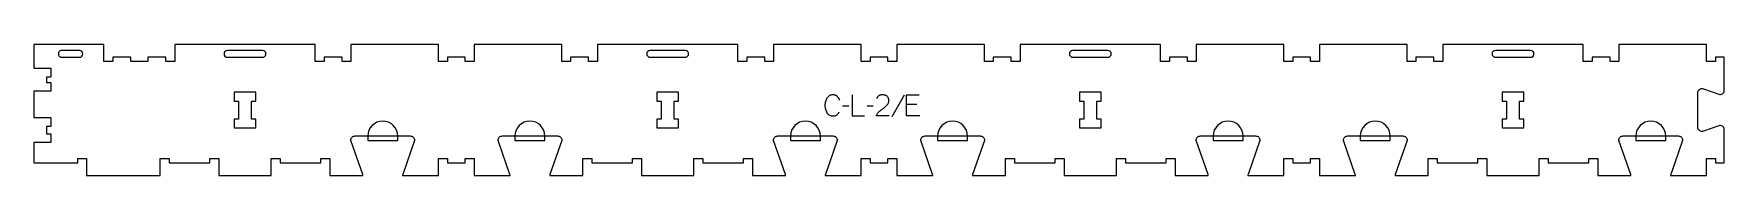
# Model space of a CAD drawing. Extents: x 0 to 2400, y 0 to 186.
import ezdxf

# ---------------------------------------------------------------- set-up
doc = ezdxf.new("R2010")
doc.units = 0
for name, color, linetype in [('1_ANYTOOL_1MMDEEP_LABELS_S', 2, 'CONTINUOUS'), ('3_ANYTOOL_CUTTHROUGH_INSID', 4, 'CONTINUOUS'), ('4_ANYTOOL_CUTTHROUGH_OUTSI', 5, 'CONTINUOUS'), ('5_ANYTOOL_HALF_MILL_9MM_IN', 3, 'CONTINUOUS')]:
    doc.layers.add(name, color=color, linetype=linetype)

msp = doc.modelspace()

# ---------------------------------------------------------------- linework, layer by layer
at = {"layer": '1_ANYTOOL_1MMDEEP_LABELS_S'}
for p, q in [((1156.695673, 98.157498), (1147.909959, 98.071783)), ((1191.581388, 98.157498), (1182.795673, 98.071783)), ((1235.381388, 113.800355), (1218.195673, 83.028926)), ((1253.467102, 100.343212), (1238.809959, 100.343212))]:
    msp.add_line(p, q, dxfattribs=at)
for points in [[(1144.052816, 106.771783, 0.059291), (1142.516655, 109.7012, 0.066881), (1140.302816, 112.150355, 0.04529), (1138.985831, 113.074232, 0.046757), (1137.522459, 113.741426, 0.04633), (1135.882547, 114.145758, 0.037303), (1134.195673, 114.271783, 0.054828), (1131.690033, 113.996198, 0.073548), (1129.347459, 113.098569, 0.073729), (1127.378137, 111.570336, 0.056205), (1125.859959, 109.578926, 0.033355), (1124.63879, 107.18905, 0.034965), (1123.754602, 104.655712, 0.034911), (1123.224574, 101.987705, 0.031589), (1123.052816, 99.271783, 0.032085), (1123.227319, 96.555155, 0.035383), (1123.765316, 93.887855, 0.035431), (1124.663805, 91.352698, 0.033598), (1125.902816, 88.96464, 0.058628), (1127.465017, 86.963755, 0.073381), (1129.486745, 85.444998, 0.072539), (1131.932718, 84.543944, 0.05208), (1134.538531, 84.271783, 0.033243), (1135.979905, 84.36772, 0.042283), (1137.388531, 84.678926, 0.042766), (1138.631227, 85.186015, 0.044269), (1139.767102, 85.900355, 0.055485), (1141.778897, 87.815256, 0.045948), (1143.367102, 90.100355)], [(1214.167102, 84.31464), (1195.867102, 84.357498, -0.034491), (1196.52988, 86.10483, -0.037732), (1197.436745, 87.737855, -0.037744), (1198.576039, 89.212491, -0.03482), (1199.917102, 90.507498, -0.00859), (1202.876327, 92.90608, -0.008791), (1205.917102, 95.200355, 0.020588), (1208.73639, 97.433797, 0.025206), (1211.338531, 99.91464, 0.046908), (1212.359126, 101.215882, 0.051091), (1213.106388, 102.68964, 0.050722), (1213.555121, 104.337815, 0.041139), (1213.695673, 106.043212, 0.039396), (1213.553029, 107.850798, 0.058519), (1213.063531, 109.58964, 0.060358), (1212.272973, 110.996756, 0.061397), (1211.167102, 112.171783, 0.048006), (1209.811145, 113.093743, 0.045901), (1208.306388, 113.746783, 0.045216), (1206.566327, 114.149343, 0.034258), (1204.781388, 114.271783, 0.055622), (1202.146817, 113.977796, 0.079896), (1199.702816, 112.996783, 0.080617), (1197.733429, 111.331083, 0.060287), (1196.295673, 109.171783)]]:
    msp.add_lwpolyline(points, format="xyb", dxfattribs=at)
for points in [[(1161.838531, 114.271783), (1161.838531, 84.271783), (1178.938531, 84.271783)], [(1257.752816, 84.271783), (1238.809959, 84.271783), (1238.809959, 114.271783), (1256.638531, 114.271783)]]:
    msp.add_lwpolyline(points, dxfattribs=at)
at = {"layer": '3_ANYTOOL_CUTTHROUGH_INSID'}
for points in [[(64.75, 177), (39.009651, 177, 0.12263), (37.35456, 176.587875, 0.106401), (36.040385, 175.480762, 0.09127), (35.253336, 173.956608, 0.148392), (35.253336, 170.543392, 0.09127), (36.040385, 169.019238, 0.106401), (37.35456, 167.912125, 0.12263), (39.009651, 167.5), (64.75, 167.5, 1)], [(324.75, 177), (274.75, 177, 1), (274.75, 167.5), (324.75, 167.5, 1)], [(924.75, 177), (874.75, 177, 1), (874.75, 167.5), (924.75, 167.5, 1)], [(1524.75, 177), (1474.75, 177, 1), (1474.75, 167.5), (1524.75, 167.5, 1)], [(2124.75, 177), (2074.75, 177, 1), (2074.75, 167.5), (2124.75, 167.5, 1)]]:
    msp.add_lwpolyline(points, format="xyb", close=True, dxfattribs=at)
for points in [[(309, 79.955747), (309, 105.455747), (315, 105.455747), (315, 117.955747), (284.5, 117.955747), (284.5, 105.455747), (290.5, 105.455747), (290.5, 79.955747), (284.5, 79.955747), (284.5, 67.455747), (315, 67.455747), (315, 79.955747)], [(909, 79.955747), (909, 105.455747), (915, 105.455747), (915, 117.955747), (884.5, 117.955747), (884.5, 105.455747), (890.5, 105.455747), (890.5, 79.955747), (884.5, 79.955747), (884.5, 67.455747), (915, 67.455747), (915, 79.955747)], [(1509, 79.955747), (1509, 105.455747), (1515, 105.455747), (1515, 117.955747), (1484.5, 117.955747), (1484.5, 105.455747), (1490.5, 105.455747), (1490.5, 79.955747), (1484.5, 79.955747), (1484.5, 67.455747), (1515, 67.455747), (1515, 79.955747)], [(2109, 79.955747), (2109, 105.455747), (2115, 105.455747), (2115, 117.955747), (2084.5, 117.955747), (2084.5, 105.455747), (2090.5, 105.455747), (2090.5, 79.955747), (2084.5, 79.955747), (2084.5, 67.455747), (2115, 67.455747), (2115, 79.955747)]]:
    msp.add_lwpolyline(points, close=True, dxfattribs=at)
at = {"layer": '4_ANYTOOL_CUTTHROUGH_OUTSI'}
msp.add_lwpolyline([(0, 152), (23.75, 152, -0.414214), (24, 151.75), (24, 139.75, -0.414214), (23.75, 139.5), (18, 139.5), (18, 131.911), (23.75, 131.911, -0.414214), (24, 131.661), (24, 119.661, -0.414214), (23.75, 119.411), (0, 119.411), (0, 82), (23.75, 82, -0.414214), (24, 81.75), (24, 69.75, -0.414214), (23.75, 69.5), (18, 69.5), (18, 59), (23.75, 59, -0.414214), (24, 58.75), (24, 46.75, -0.414214), (23.75, 46.5), (0, 46.5), (0, 18), (62.5, 18), (62.5, 23.75, -0.414214), (62.75, 24), (74.75, 24, -0.414214), (75, 23.75), (75, 0), (149.75, 0), (179.5, 0), (179.5, 23.75, -0.414214), (179.75, 24), (191.75, 24, -0.414214), (192, 23.75), (192, 18), (250, 18), (250, 23.75, -0.414214), (250.25, 24), (262.25, 24, -0.414214), (262.5, 23.75), (262.5, 0), (337, 0), (337, 23.75, -0.414214), (337.25, 24), (349.25, 24, -0.414214), (349.5, 23.75), (349.5, 18), (407.5, 18), (407.5, 23.75, -0.414214), (407.75, 24), (419.75, 24, -0.414214), (420, 23.75), (420, 0), (467.191479, 0, 0.06141), (466.956569, 1.39487), (450.061035, 49.667412, -0.084368), (450.047, 49.75, -0.414214), (456.297, 56), (534.297, 56, -0.414214), (540.547, 49.75, -0.084368), (540.532965, 49.667412), (523.633852, 1.383805, 0.061178), (523.402437, 0), (574.5, 0), (574.5, 23.75, -0.414214), (574.75, 24), (586.75, 24, -0.414214), (587, 23.75), (587, 18), (612.5, 18), (612.5, 23.75, -0.414214), (612.75, 24), (624.75, 24, -0.414214), (625, 23.75), (625, 0), (676.097479, 0, 0.06141), (675.862569, 1.39487), (658.967035, 49.667412, -0.084368), (658.953, 49.75, -0.414214), (665.203, 56), (743.203, 56, -0.414214), (749.453, 49.75, -0.084368), (749.438965, 49.667412), (732.539852, 1.383805, 0.061178), (732.308437, 0), (779.5, 0), (779.5, 23.75, -0.414214), (779.75, 24), (791.75, 24, -0.414214), (792, 23.75), (792, 18), (850, 18), (850, 23.75, -0.414214), (850.25, 24), (862.25, 24, -0.414214), (862.5, 23.75), (862.5, 0), (937, 0), (937, 23.75, -0.414214), (937.25, 24), (949.25, 24, -0.414214), (949.5, 23.75), (949.5, 18), (1007.5, 18), (1007.5, 23.75, -0.414214), (1007.75, 24), (1019.75, 24, -0.414214), (1020, 23.75), (1020, 0), (1067.191479, 0, 0.06141), (1066.956569, 1.39487), (1050.061035, 49.667412, -0.084368), (1050.047, 49.75, -0.414214), (1056.297, 56), (1134.297, 56, -0.414214), (1140.547, 49.75, -0.084368), (1140.532965, 49.667412), (1123.633852, 1.383805, 0.061178), (1123.402437, 0), (1174.5, 0), (1174.5, 23.75, -0.414214), (1174.75, 24), (1186.75, 24, -0.414214), (1187, 23.75), (1187, 18), (1212.5, 18), (1212.5, 23.75, -0.414214), (1212.75, 24), (1224.75, 24, -0.414214), (1225, 23.75), (1225, 0), (1276.097479, 0, 0.06141), (1275.862569, 1.39487), (1258.967035, 49.667412, -0.084368), (1258.953, 49.75, -0.414214), (1265.203, 56), (1343.203, 56, -0.414214), (1349.453, 49.75, -0.084368), (1349.438965, 49.667412), (1332.539852, 1.383805, 0.061178), (1332.308437, 0), (1379.5, 0), (1379.5, 23.75, -0.414214), (1379.75, 24), (1391.75, 24, -0.414214), (1392, 23.75), (1392, 18), (1450, 18), (1450, 23.75, -0.414214), (1450.25, 24), (1462.25, 24, -0.414214), (1462.5, 23.75), (1462.5, 0), (1537, 0), (1537, 23.75, -0.414214), (1537.25, 24), (1549.25, 24, -0.414214), (1549.5, 23.75), (1549.5, 18), (1607.5, 18), (1607.5, 23.75, -0.414214), (1607.75, 24), (1619.75, 24, -0.414214), (1620, 23.75), (1620, 0), (1667.191479, 0, 0.06141), (1666.956569, 1.39487), (1650.061035, 49.667412, -0.084368), (1650.047, 49.75, -0.414214), (1656.297, 56), (1734.297, 56, -0.414214), (1740.547, 49.75, -0.084368), (1740.532965, 49.667412), (1723.633852, 1.383805, 0.061178), (1723.402437, 0), (1774.5, 0), (1774.5, 23.75, -0.414214), (1774.75, 24), (1786.75, 24, -0.414214), (1787, 23.75), (1787, 18), (1812.5, 18), (1812.5, 23.75, -0.414214), (1812.75, 24), (1824.75, 24, -0.414214), (1825, 23.75), (1825, 0), (1876.097479, 0, 0.06141), (1875.862569, 1.39487), (1858.967035, 49.667412, -0.084368), (1858.953, 49.75, -0.414214), (1865.203, 56), (1943.203, 56, -0.414214), (1949.453, 49.75, -0.084368), (1949.438965, 49.667412), (1932.539852, 1.383805, 0.061178), (1932.308437, 0), (1949.75, 0), (1979.5, 0), (1979.5, 23.75, -0.414214), (1979.75, 24), (1991.75, 24, -0.414214), (1992, 23.75), (1992, 18), (2050, 18), (2050, 23.75, -0.414214), (2050.25, 24), (2062.25, 24, -0.414214), (2062.5, 23.75), (2062.5, 0), (2137, 0), (2137, 23.75, -0.414214), (2137.25, 24), (2149.25, 24, -0.414214), (2149.5, 23.75), (2149.5, 18), (2207.5, 18), (2207.5, 23.75, -0.414214), (2207.75, 24), (2219.75, 24, -0.414214), (2220, 23.75), (2220, 0), (2267.191563, 0, 0.061784), (2266.956569, 1.39487), (2250.061035, 49.667412, -0.084368), (2250.047, 49.75, -0.414214), (2256.297, 56), (2334.297, 56, -0.414214), (2340.547, 49.75, -0.084368), (2340.532965, 49.667412), (2323.633852, 1.383805, 0.0608), (2323.402521, 0), (2374.5, 0), (2374.5, 23.75, -0.414214), (2374.75, 24), (2386.75, 24, -0.414214), (2387, 23.75), (2387, 18), (2399.5, 18), (2399.5, 65.13736, 0.245335), (2397.036745, 69.85539, 0.245335), (2391.757458, 70.531086), (2370.060541, 62.515843, -0.015604), (2370.045746, 62.510896, -0.237079), (2364.519006, 63.482979, -0.237079), (2361.999821, 68.497311), (2362.000277, 117.003396, -0.237079), (2364.519461, 122.017725, -0.237077), (2370.046055, 122.98981, -0.015611), (2370.060856, 122.984861), (2391.757367, 114.969354, 0.522099), (2399.5, 120.363046), (2399.5, 167.5), (2387, 167.5), (2387, 161.75, -0.414214), (2386.75, 161.5), (2374.75, 161.5, -0.414214), (2374.5, 161.75), (2374.5, 185.5), (2250, 185.5), (2250, 161.75, -0.414214), (2249.75, 161.5), (2237.75, 161.5, -0.414214), (2237.5, 161.75), (2237.5, 167.5), (2212, 167.5), (2212, 161.75, -0.414214), (2211.75, 161.5), (2199.75, 161.5, -0.414214), (2199.5, 161.75), (2199.5, 185.5), (2000, 185.5), (2000, 161.75, -0.414214), (1999.75, 161.5), (1987.75, 161.5, -0.414214), (1987.5, 161.75), (1987.5, 167.5), (1962, 167.5), (1962, 161.75, -0.414214), (1961.75, 161.5), (1949.75, 161.5, -0.414214), (1949.5, 161.75), (1949.5, 185.5), (1825, 185.5), (1825, 161.75, -0.414214), (1824.75, 161.5), (1812.75, 161.5, -0.414214), (1812.5, 161.75), (1812.5, 167.5), (1787, 167.5), (1787, 161.75, -0.414214), (1786.75, 161.5), (1774.75, 161.5, -0.414214), (1774.5, 161.75), (1774.5, 185.5), (1650, 185.5), (1650, 161.75, -0.414214), (1649.75, 161.5), (1637.75, 161.5, -0.414214), (1637.5, 161.75), (1637.5, 167.5), (1612, 167.5), (1612, 161.75, -0.414214), (1611.75, 161.5), (1599.75, 161.5, -0.414214), (1599.5, 161.75), (1599.5, 185.5), (1400, 185.5), (1400, 161.75, -0.414214), (1399.75, 161.5), (1387.75, 161.5, -0.414214), (1387.5, 161.75), (1387.5, 167.5), (1362, 167.5), (1362, 161.75, -0.414214), (1361.75, 161.5), (1349.75, 161.5, -0.414214), (1349.5, 161.75), (1349.5, 185.5), (1225, 185.5), (1225, 161.75, -0.414214), (1224.75, 161.5), (1212.75, 161.5, -0.414214), (1212.5, 161.75), (1212.5, 167.5), (1187, 167.5), (1187, 161.75, -0.414214), (1186.75, 161.5), (1174.75, 161.5, -0.414214), (1174.5, 161.75), (1174.5, 185.5), (1050, 185.5), (1050, 161.75, -0.414214), (1049.75, 161.5), (1037.75, 161.5, -0.414214), (1037.5, 161.75), (1037.5, 167.5), (1012, 167.5), (1012, 161.75, -0.414214), (1011.75, 161.5), (999.75, 161.5, -0.414214), (999.5, 161.75), (999.5, 185.5), (800, 185.5), (800, 161.75, -0.414214), (799.75, 161.5), (787.75, 161.5, -0.414214), (787.5, 161.75), (787.5, 167.5), (762, 167.5), (762, 161.75, -0.414214), (761.75, 161.5), (749.75, 161.5, -0.414214), (749.5, 161.75), (749.5, 185.5), (625, 185.5), (625, 161.75, -0.414214), (624.75, 161.5), (612.75, 161.5, -0.414214), (612.5, 161.75), (612.5, 167.5), (587, 167.5), (587, 161.75, -0.414214), (586.75, 161.5), (574.75, 161.5, -0.414214), (574.5, 161.75), (574.5, 185.5), (450, 185.5), (450, 161.75, -0.414214), (449.75, 161.5), (437.75, 161.5, -0.414214), (437.5, 161.75), (437.5, 167.5), (412, 167.5), (412, 161.75, -0.414214), (411.75, 161.5), (399.75, 161.5, -0.414214), (399.5, 161.75), (399.5, 185.5), (200, 185.5), (200, 161.75, -0.414214), (199.75, 161.5), (187.75, 161.5, -0.414214), (187.5, 161.75), (187.5, 167.5), (162, 167.5), (162, 161.75, -0.414214), (161.75, 161.5), (149.75, 161.5), (137.75, 161.5, -0.414214), (137.5, 161.75), (137.5, 167.5), (112, 167.5), (112, 161.75, -0.414214), (111.75, 161.5), (99.75, 161.5, -0.414214), (99.5, 161.75), (99.5, 185.5), (0, 185.5)], format="xyb", close=True, dxfattribs=at)
at = {"layer": '5_ANYTOOL_HALF_MILL_9MM_IN'}
for points in [[(516.546998, 55.76, 0.999765), (474.047, 55.75), (474.047, 49.5), (516.547, 49.5)], [(725.452998, 55.76, 0.999765), (682.953, 55.75), (682.953, 49.5), (725.453, 49.5)], [(1116.547, 55.5), (1116.547, 55.75, 1), (1074.047, 55.75), (1074.047, 49.5), (1116.547, 49.5)], [(1325.452998, 55.76, 0.999765), (1282.953, 55.75), (1282.953, 49.5), (1325.453, 49.5)], [(1716.546998, 55.76, 0.999765), (1674.047, 55.75), (1674.047, 49.5), (1716.547, 49.5)], [(1925.452998, 55.76, 0.999765), (1882.953, 55.75), (1882.953, 49.5), (1925.453, 49.5)], [(2316.547, 55.75, 1), (2274.047, 55.75), (2274.047, 49.5), (2316.547, 49.5)]]:
    msp.add_lwpolyline(points, format="xyb", close=True, dxfattribs=at)

doc.saveas('drawing.dxf')
